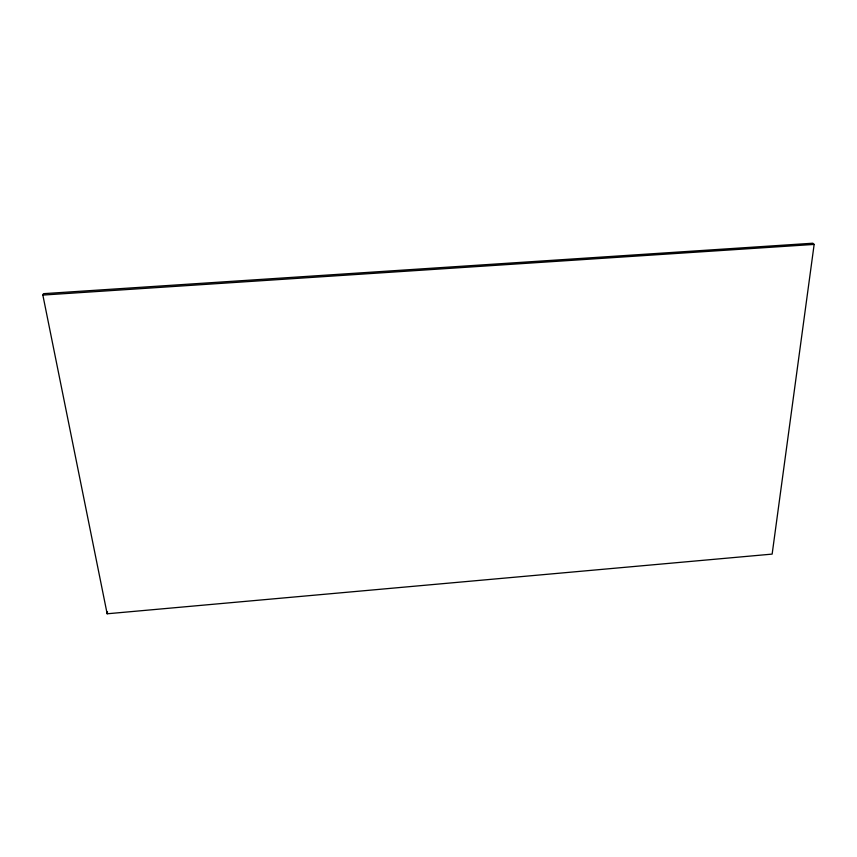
<?xml version="1.0" encoding="UTF-8"?>
<svg xmlns="http://www.w3.org/2000/svg" width="857" height="857" viewBox="0 0 857 857"><rect width="100%" height="100%" fill="white"/><g stroke="black" fill="none" stroke-linecap="round" stroke-linejoin="round"><path stroke-width="1.29" d="M814.15 244.416L772.146 554.104L107.157 613.783L42.85 295.076L43.471 293.672L812.832 243.217L814.15 244.416L42.85 295.076M107.157 613.783L107.554 611.855"/></g></svg>
